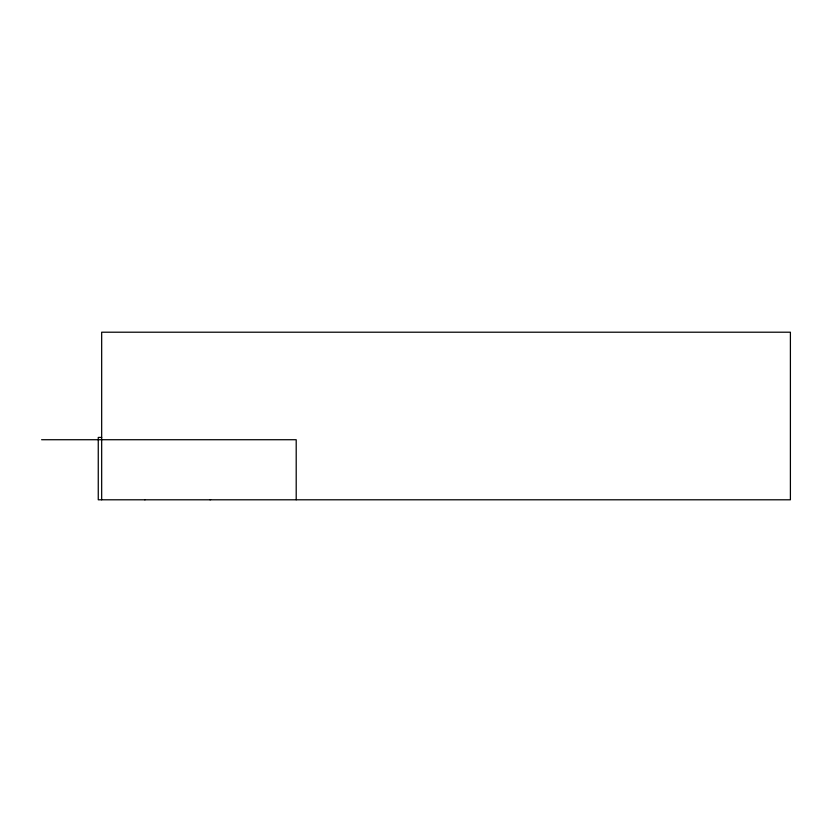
<?xml version="1.0" encoding="UTF-8"?>
<svg xmlns="http://www.w3.org/2000/svg" width="832" height="832" viewBox="0 0 832 832"><rect width="100%" height="100%" fill="white"/><g stroke="black" fill="none" stroke-linecap="round" stroke-linejoin="round"><path stroke-width="1.25" d="M144.581 499.72L145.267 499.647M209.934 499.72L210.61 499.647M101.67 437.424L98.259 437.424L98.259 499.793L790.4 499.793L790.4 332.207L101.67 332.207L101.67 499.793M41.6 439.722L296.202 439.722L296.202 499.793"/></g></svg>
